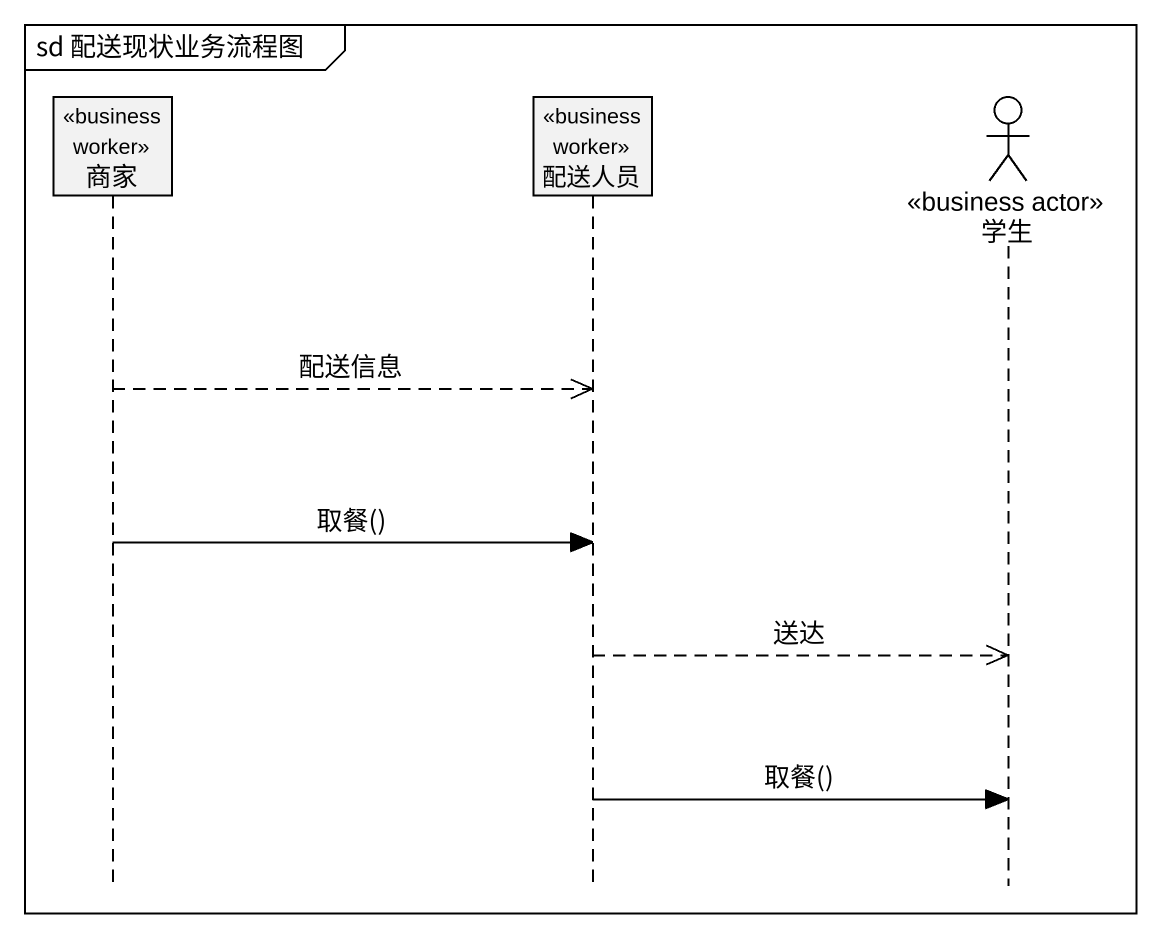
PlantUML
@startuml
mainframe sd 配送现状业务流程图
hide footbox
participant 商家 <<business worker>>
participant 配送人员 <<business worker>>
actor 学生 <<business actor>>

商家 -->> 配送人员 : 配送信息
商家 -> 配送人员 : 取餐()
配送人员 -->> 学生 : 送达
配送人员 -> 学生 : 取餐()
@enduml
